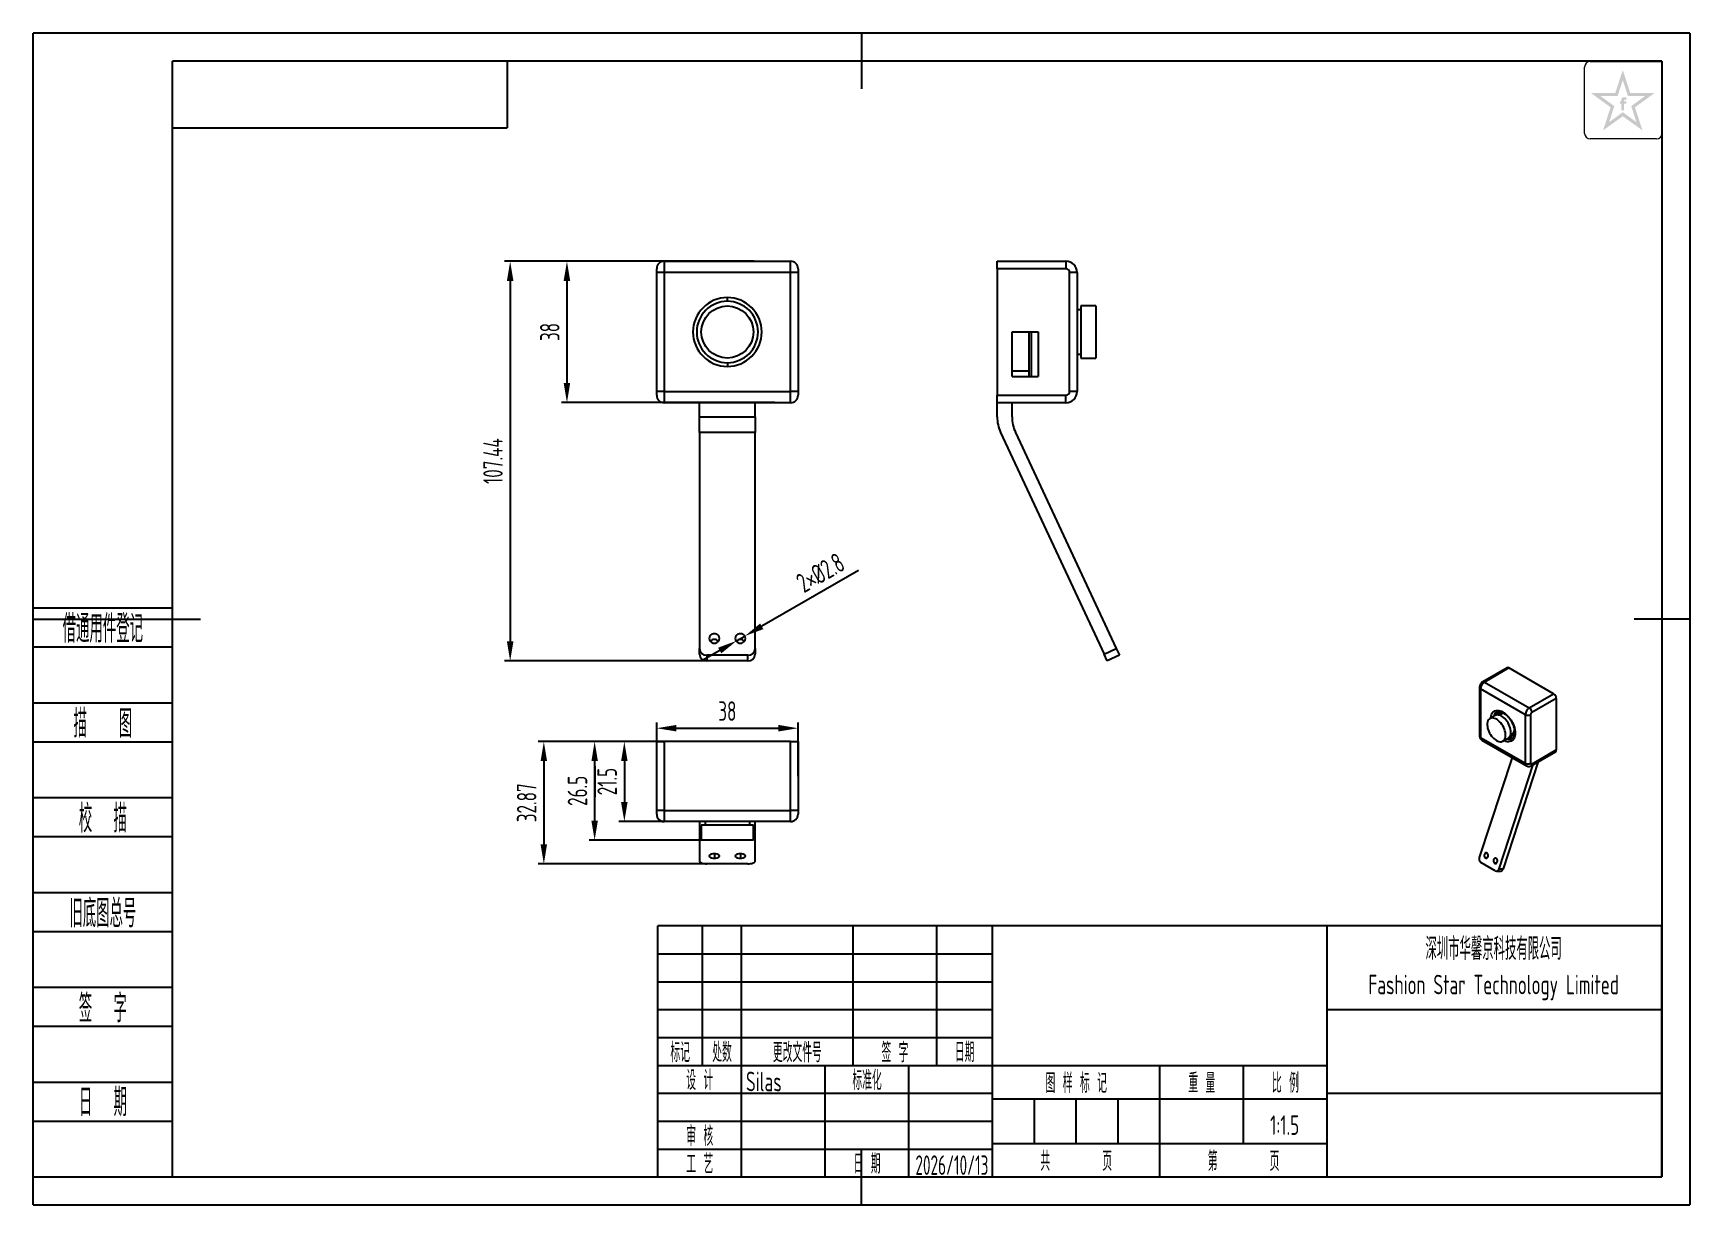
# Model space of a CAD drawing. Header units: millimetres. Extents: x -38 to 408, y -8 to 308.
import ezdxf
from ezdxf.enums import TextEntityAlignment as Align

# ---------------------------------------------------------------- set-up
doc = ezdxf.new("R2010")
doc.units = ezdxf.units.MM
doc.header["$LTSCALE"] = 1.5
for name, color, linetype in [('1轮廓实线层', 7, 'Continuous'), ('2细线层', 4, 'Continuous'), ('6文字层', 3, 'Continuous'), ('7标注层', 4, 'Continuous'), ('图框层', 7, 'Continuous')]:
    doc.layers.add(name, color=color, linetype=linetype)
doc.styles.add('PC_TEXTSTYLE', font='ISOCP.SHX', dxfattribs={"width": 0.707, "bigfont": 'GBCBIG.SHX'})
doc.styles.add('PC_TEXTSTYLE4', font='ISOCP.SHX', dxfattribs={"width": 0.707, "bigfont": 'GBCBIG.SHX'})
doc.dimstyles.new('GB_DIAMETER', dxfattribs={"dimtxt": 3.5, "dimasz": 3.5, "dimexe": 1, "dimexo": 0, "dimgap": 1.5, "dimtad": 1, "dimjust": 4, "dimdsep": 46, "dimtxsty": 'PC_TEXTSTYLE', "dimcen": 0, "dimclrd": 256, "dimclrt": 3, "dimadec": 0, "dimazin": 2, "dimtp": 0.1, "dimtm": 0.1, "dimtfac": 0.71, "dimtdec": 3, "dimtmove": 0, "dimatfit": 2, "dimfxl": 1, "dimtfill": 1, "dimarcsym": 0})
doc.dimstyles.new('GB_LINEAR', dxfattribs={"dimtxt": 3.5, "dimasz": 3.5, "dimexe": 1, "dimexo": 0, "dimgap": 1.5, "dimtad": 1, "dimdsep": 46, "dimtxsty": 'PC_TEXTSTYLE', "dimcen": 0, "dimclrd": 256, "dimclrt": 3, "dimadec": 0, "dimazin": 2, "dimtp": 0.1, "dimtm": 0.1, "dimtfac": 0.71, "dimtdec": 3, "dimtmove": 0, "dimatfit": 3, "dimfxl": 1, "dimtfill": 1, "dimarcsym": 0})

# ---------------------------------------------------------------- blocks, each defined once
blk = doc.blocks.new('ZwmFrameMain_A4^_^无分区图框^_^landscape')
at = {"layer": '1轮廓实线层'}
for p, q in [((123.5, 205), (123.5, 195)), ((0, 0), (0, 200)), ((267, 200), (0, 200)), ((267, 200), (267, 0)), ((-25, 100), (5, 100)), ((272, 100), (262, 100)), ((123.5, -5), (123.5, 5)), ((0, 0), (267, 0))]:
    blk.add_line(p, q, dxfattribs=at)
at = {"layer": '2细线层'}
for p, q in [((-25, -5), (-25, 205)), ((272, 205), (-25, 205)), ((272, 205), (272, -5)), ((-25, -5), (272, -5))]:
    blk.add_line(p, q, dxfattribs=at)
blk = doc.blocks.new('ZwmFrameMain_标题栏1')
at = {"layer": '1轮廓实线层'}
for p, q in [((-180, 0), (-180, 45)), ((0, 45), (-180, 45)), ((-172, 20), (-172, 45)), ((-165, 20), (-165, 45)), ((-145, 20), (-145, 45)), ((-130, 20), (-130, 45)), ((-120, 0), (-120, 45)), ((0, 0), (0, 45)), ((-60, 30), (0, 30)), ((-180, 20), (-60, 20)), ((-165, 0), (-165, 20)), ((-150, 0), (-150, 20)), ((-135, 0), (-135, 20)), ((-60, 15), (0, 15)), ((-180, 0), (0, 0))]:
    blk.add_line(p, q, dxfattribs=at)
at = {"layer": '1轮廓实线层', "color": 7}
for p, q in [((-60, 0), (-60, 45)), ((-180, 25), (-120, 25))]:
    blk.add_line(p, q, dxfattribs=at)
at = {"layer": '2细线层'}
for p, q in [((-180, 40), (-120, 40)), ((-180, 35), (-120, 35)), ((-180, 30), (-120, 30)), ((-90, 0), (-90, 20)), ((-75, 6), (-75, 20)), ((-180, 15), (-120, 15)), ((-120, 14), (-60, 14)), ((-112.5, 6), (-112.5, 14)), ((-105, 6), (-105, 14)), ((-97.5, 6), (-97.5, 14)), ((-180, 10), (-120, 10)), ((-120, 6), (-60, 6)), ((-180, 5), (-120, 5))]:
    blk.add_line(p, q, dxfattribs=at)
at = {"layer": '6文字层', "style": 'PC_TEXTSTYLE', "width": 0.667}
for s, p in [('标记', (-176, 22.5)), ('处数', (-168.5, 22.5)), (' 更改文件号 ', (-155, 22.5)), (' 签 字 ', (-137.5, 22.5)), (' 日期 ', (-125, 22.5)), (' 设 计 ', (-172.5, 17.51)), (' 标准化 ', (-142.5, 17.51)), (' 图 样 标 记 ', (-105, 17)), (' 重 量 ', (-82.5, 17)), (' 比 例 ', (-67.5, 17)), (' 审 核 ', (-172.5, 7.5)), (' 工 艺 ', (-172.5, 2.5)), (' 日 期 ', (-142.5, 2.5)), ('共       页', (-105, 3)), ('第       页', (-75, 3))]:
    blk.add_text(s, height=3.5, dxfattribs=at).set_placement(p, align=Align.MIDDLE)
at = {"layer": '6文字层', "style": 'PC_TEXTSTYLE', "flags": 8}
for tag, height, width, p, p2 in [('企业名称', 5, 3.445461, (-54.29, 34.82), (-5.27, 34.82)), ('产品名称或材料标记', 7, 1.034456, (-113.46, 28.64), (-66.42, 28.64)), ('图样名称', 5, 3.480264, (-54.79, 19.98), (-5.27, 19.98)), ('标准化', 3.5, 1.756036, (-133.83, 15.37), (-120.75, 15.37)), ('审核', 3.5, 2.723972, (-163.99, 5.37), (-150.63, 5.37)), ('重量', 3.5, 2.448074, (-88.46, 7.54), (-76.55, 7.54)), ('比例', 3.5, 2.367734, (-73.35, 7.54), (-61.93, 7.54)), ('图样代号', 5, 3.489916, (-54.79, 5.63), (-5.52, 5.63)), ('工艺', 3.5, 2.851598, (-164.21, 0.37), (-150.89, 0.37)), ('日期', 3.5, 2.733185, (-133.83, 0.37), (-120.75, 0.37)), ('共几页', 3.5, 0.953151, (-108.58, 1.48), (-101.56, 1.48))]:
    blk.add_attdef(tag, text='', height=height, dxfattribs=dict(at, width=width)).set_placement(p, p2, align=Align.FIT)
at = {"layer": '6文字层', "style": 'PC_TEXTSTYLE', "width": 9.901758, "flags": 8}
blk.add_attdef('设计', text='', height=3.5, rotation=359.5768, dxfattribs=at).set_placement((-164.23, 15.37), (-150.37, 15.27), align=Align.FIT)
at = {"layer": '6文字层', "color": 3, "style": 'PC_TEXTSTYLE', "width": 0.96618, "flags": 8}
blk.add_attdef('第几页', text='', height=3.5, dxfattribs=at).set_placement((-78.29, 1.5), (-71.16, 1.5), align=Align.FIT)
at = {"layer": '6文字层', "color": 0, "style": 'PC_TEXTSTYLE', "width": 0.715273, "flags": 8}
blk.add_attdef('图纸张数', text='', height=3.5, dxfattribs=at).set_placement((-2.66, -3.87), (4.46, -3.87), align=Align.FIT)
blk = doc.blocks.new('ZwmFrameMain_图样代号')
at = {"layer": '2细线层', "linetype": 'Continuous'}
for p in [(60, 0), (0, -12)]:
    blk.add_line(p, (60, -12), dxfattribs=at)
at = {"layer": '6文字层', "style": 'PC_TEXTSTYLE', "width": 2.827942}
blk.add_attdef('图样代号', text='', height=7, rotation=180, dxfattribs=at).set_placement((58.24, -2.4), (2.35, -2.4), align=Align.FIT)
blk = doc.blocks.new('ZwmFrameMain_附加栏')
at = {"layer": '2细线层'}
for p, q in [((-25, 102), (0, 102)), ((-25, 95), (0, 95)), ((-25, 85), (0, 85)), ((-25, 78), (0, 78)), ((-25, 68), (0, 68)), ((-25, 61), (0, 61)), ((-25, 51), (0, 51)), ((-25, 44), (0, 44)), ((-25, 34), (0, 34)), ((-25, 27), (0, 27)), ((-25, 17), (0, 17)), ((-25, 10), (0, 10)), ((-25, 0), (0, 0))]:
    blk.add_line(p, q, dxfattribs=at)
at = {"layer": '6文字层', "color": 3, "style": 'PC_TEXTSTYLE'}
for s, width, p in [('借通用件登记', 0.667, (-12.5, 98.5)), ('描   图', 0.6667, (-12.5, 81.5)), ('校  描', 0.667, (-12.5, 64.5)), ('旧底图总号', 0.667, (-12.5, 47.5)), ('签  字', 0.667, (-12.5, 30.5)), ('日  期', 0.667, (-12.49, 13.6))]:
    blk.add_text(s, height=5, dxfattribs=dict(at, width=width)).set_placement(p, align=Align.MIDDLE)
at = {"layer": '6文字层', "style": 'PC_TEXTSTYLE'}
for tag, width, p, p2 in [('借通用件登记', 0.671328, (-23.44, 86.36), (-1.25, 86.36)), ('描图', 2.120922, (-23.44, 69.36), (-1.25, 69.36)), ('校图', 2.149976, (-23.75, 52.06), (-1.25, 52.06)), ('旧底图总号', 0.761452, (-22.84, 35.67), (-1.86, 35.67)), ('签字', 2.026939, (-23.14, 18.37), (-1.56, 18.37)), ('日期', 1.89999, (-22.84, 1.37), (-2.17, 1.37))]:
    blk.add_attdef(tag, text='', height=5, dxfattribs=dict(at, width=width)).set_placement(p, p2, align=Align.FIT)
blk = doc.blocks.new('*D12')
at = {"layer": '7标注层', "lineweight": -2}
for p, q in [((184.46, 163.04), (158.43, 148.04)), ((151.67, 144.14), (153.88, 145.41)), ((147.12, 141.52), (142.58, 138.9))]:
    blk.add_line(p, q, dxfattribs=at)
at = {"layer": '7标注层'}
for points in [[(157.99, 148.79), (158.86, 147.28), (153.88, 145.41)], [(147.56, 140.76), (146.69, 142.28), (151.67, 144.14)]]:
    blk.add_solid(points, dxfattribs=at)
at = {"layer": 'Defpoints', "color": 0}
for p in [(151.67, 144.14), (153.88, 145.41)]:
    blk.add_point(p, dxfattribs=at)
at = {"layer": '7标注层', "color": 3, "insert": (174.21, 162.46), "char_height": 5.25, "attachment_point": 5, "rotation": 29.9653, "style": 'PC_TEXTSTYLE', "bg_fill": 3, "box_fill_scale": 1.1, "bg_fill_color": 257, "bg_fill_transparency": 0}
blk.add_mtext('2×%%c2.8', dxfattribs=at)
blk = doc.blocks.new('*D14')
at = {"layer": '7标注层', "color": 0, "lineweight": -2}
for p, q in [((130.18, 107.79), (130.18, 122.14)), ((168.18, 107.79), (168.18, 122.14))]:
    blk.add_line(p, q, dxfattribs=at)
at = {"layer": '7标注层', "lineweight": -2}
blk.add_line((135.43, 120.64), (162.93, 120.64), dxfattribs=at)
at = {"layer": '7标注层'}
for points in [[(135.43, 121.52), (135.43, 119.77), (130.18, 120.64)], [(162.93, 119.77), (162.93, 121.52), (168.18, 120.64)]]:
    blk.add_solid(points, dxfattribs=at)
at = {"layer": 'Defpoints', "color": 0}
for p in [(168.18, 120.64), (130.18, 107.79), (168.18, 107.79)]:
    blk.add_point(p, dxfattribs=at)
at = {"layer": '7标注层', "color": 3, "insert": (149.18, 125.25), "char_height": 5.25, "attachment_point": 5, "style": 'PC_TEXTSTYLE', "bg_fill": 3, "box_fill_scale": 1.1, "bg_fill_color": 257, "bg_fill_transparency": 0}
blk.add_mtext('38', dxfattribs=at)
blk = doc.blocks.new('*D15')
at = {"layer": '7标注层', "color": 0, "lineweight": -2}
for p, q in [((154.66, 117.04), (119.98, 117.04)), ((160.51, 95.54), (119.98, 95.54))]:
    blk.add_line(p, q, dxfattribs=at)
at = {"layer": '7标注层', "lineweight": -2}
blk.add_line((121.48, 111.79), (121.48, 100.79), dxfattribs=at)
at = {"layer": '7标注层'}
for points in [[(122.35, 111.79), (120.6, 111.79), (121.48, 117.04)], [(120.6, 100.79), (122.35, 100.79), (121.48, 95.54)]]:
    blk.add_solid(points, dxfattribs=at)
at = {"layer": 'Defpoints', "color": 0}
for p in [(154.66, 117.04), (121.48, 95.54), (160.51, 95.54)]:
    blk.add_point(p, dxfattribs=at)
at = {"layer": '7标注层', "color": 3, "insert": (116.86, 106.29), "char_height": 5.25, "attachment_point": 5, "rotation": 90, "style": 'PC_TEXTSTYLE', "bg_fill": 3, "box_fill_scale": 1.1, "bg_fill_color": 257, "bg_fill_transparency": 0}
blk.add_mtext('21.5', dxfattribs=at)
blk = doc.blocks.new('*D16')
at = {"layer": '7标注层', "color": 0, "lineweight": -2}
for p, q in [((162.29, 117.04), (111.99, 117.04)), ((156.18, 90.54), (111.99, 90.54))]:
    blk.add_line(p, q, dxfattribs=at)
at = {"layer": '7标注层', "lineweight": -2}
blk.add_line((113.49, 111.79), (113.49, 95.79), dxfattribs=at)
at = {"layer": '7标注层'}
for points in [[(114.37, 111.79), (112.62, 111.79), (113.49, 117.04)], [(112.62, 95.79), (114.37, 95.79), (113.49, 90.54)]]:
    blk.add_solid(points, dxfattribs=at)
at = {"layer": 'Defpoints', "color": 0}
for p in [(162.29, 117.04), (113.49, 90.54), (156.18, 90.54)]:
    blk.add_point(p, dxfattribs=at)
at = {"layer": '7标注层', "color": 3, "insert": (108.88, 103.79), "char_height": 5.25, "attachment_point": 5, "rotation": 90, "style": 'PC_TEXTSTYLE', "bg_fill": 3, "box_fill_scale": 1.1, "bg_fill_color": 257, "bg_fill_transparency": 0}
blk.add_mtext('26.5', dxfattribs=at)
blk = doc.blocks.new('*D17')
at = {"layer": '7标注层', "color": 0, "lineweight": -2}
for p, q in [((158.92, 117.04), (98.33, 117.04)), ((149.18, 84.17), (98.33, 84.17))]:
    blk.add_line(p, q, dxfattribs=at)
at = {"layer": '7标注层', "lineweight": -2}
blk.add_line((99.83, 111.79), (99.83, 89.42), dxfattribs=at)
at = {"layer": '7标注层'}
for points in [[(100.7, 111.79), (98.95, 111.79), (99.83, 117.04)], [(98.95, 89.42), (100.7, 89.42), (99.83, 84.17)]]:
    blk.add_solid(points, dxfattribs=at)
at = {"layer": 'Defpoints', "color": 0}
for p in [(158.92, 117.04), (99.83, 84.17), (149.18, 84.17)]:
    blk.add_point(p, dxfattribs=at)
at = {"layer": '7标注层', "color": 3, "insert": (95.21, 100.6), "char_height": 5.25, "attachment_point": 5, "rotation": 90, "style": 'PC_TEXTSTYLE', "bg_fill": 3, "box_fill_scale": 1.1, "bg_fill_color": 257, "bg_fill_transparency": 0}
blk.add_mtext('32.87', dxfattribs=at)
blk = doc.blocks.new('*D18')
at = {"layer": '7标注层', "color": 0, "lineweight": -2}
for p, q in [((149.18, 246.16), (89.28, 246.16)), ((149.18, 138.72), (89.28, 138.72))]:
    blk.add_line(p, q, dxfattribs=at)
at = {"layer": '7标注层', "lineweight": -2}
blk.add_line((90.78, 240.91), (90.78, 143.97), dxfattribs=at)
at = {"layer": '7标注层'}
for points in [[(91.65, 240.91), (89.9, 240.91), (90.78, 246.16)], [(89.9, 143.97), (91.65, 143.97), (90.78, 138.72)]]:
    blk.add_solid(points, dxfattribs=at)
at = {"layer": 'Defpoints', "color": 0}
for p in [(149.18, 246.16), (90.78, 138.72), (149.18, 138.72)]:
    blk.add_point(p, dxfattribs=at)
at = {"layer": '7标注层', "color": 3, "insert": (86.16, 192.44), "char_height": 5.25, "attachment_point": 5, "rotation": 90, "style": 'PC_TEXTSTYLE', "bg_fill": 3, "box_fill_scale": 1.1, "bg_fill_color": 257, "bg_fill_transparency": 0}
blk.add_mtext('107.44', dxfattribs=at)
blk = doc.blocks.new('*D19')
at = {"layer": '7标注层', "color": 0, "lineweight": -2}
for p, q in [((156.43, 246.16), (104.54, 246.16)), ((161.93, 208.16), (104.54, 208.16))]:
    blk.add_line(p, q, dxfattribs=at)
at = {"layer": '7标注层', "lineweight": -2}
blk.add_line((106.04, 240.91), (106.04, 213.41), dxfattribs=at)
at = {"layer": '7标注层'}
for points in [[(106.91, 240.91), (105.16, 240.91), (106.04, 246.16)], [(105.16, 213.41), (106.91, 213.41), (106.04, 208.16)]]:
    blk.add_solid(points, dxfattribs=at)
at = {"layer": 'Defpoints', "color": 0}
for p in [(156.43, 246.16), (106.04, 208.16), (161.93, 208.16)]:
    blk.add_point(p, dxfattribs=at)
at = {"layer": '7标注层', "color": 3, "insert": (101.43, 227.16), "char_height": 5.25, "attachment_point": 5, "rotation": 90, "style": 'PC_TEXTSTYLE', "bg_fill": 3, "box_fill_scale": 1.1, "bg_fill_color": 257, "bg_fill_transparency": 0}
blk.add_mtext('38', dxfattribs=at)

msp = doc.modelspace()

# ---------------------------------------------------------------- hatches: boundary and pattern name
at = {"layer": '6文字层', "lineweight": 5}
h = msp.add_hatch(color=2, dxfattribs=at)
edge = h.paths.add_edge_path(flags=0)
edge.add_line((390.296, 288.51), (390.89, 288.51))
edge.add_line((390.89, 288.51), (390.89, 289.149))
edge.add_line((390.89, 289.149), (390.303, 289.149))
edge.add_line((390.303, 289.149), (390.303, 289.462))
edge.add_spline(control_points=[(390.303, 289.462), (390.303, 289.499), (390.301, 289.644), (390.584, 289.599), (390.762, 289.572), (390.862, 289.546), (390.904, 289.536)], knot_values=[0, 0, 0, 0, 1.4943482, 5.8188355, 8.4876202, 10.3632598, 10.3632598, 10.3632598, 10.3632598], degree=3, periodic=0)
edge.add_line((390.904, 289.536), (390.904, 290.19))
edge.add_spline(control_points=[(390.904, 290.19), (390.796, 290.216), (390.537, 290.277), (390.165, 290.309), (389.821, 290.154), (389.647, 289.937), (389.618, 289.772), (389.61, 289.725)], knot_values=[0, 0, 0, 0, 4.9341397, 11.9452686, 16.0265909, 21.3569295, 23.4510995, 23.4510995, 23.4510995, 23.4510995], degree=3, periodic=0)
edge.add_line((389.61, 289.725), (389.61, 289.149))
edge.add_line((389.61, 289.149), (389.18, 289.149))
edge.add_line((389.18, 289.149), (389.18, 288.51))
edge.add_line((389.18, 288.51), (389.615, 288.51))
edge.add_line((389.615, 288.51), (389.615, 286.725))
edge.add_line((389.615, 286.725), (390.296, 286.725))
edge.add_line((390.296, 286.725), (390.296, 288.51))
h.paths.add_polyline_path([(398.48, 291.381), (391.97, 291.381), (389.96, 297.592), (387.95, 291.381), (381.44, 291.381), (386.681, 287.56), (384.671, 281.367), (389.96, 285.154), (395.249, 281.367), (393.239, 287.56)])
h.paths.add_polyline_path([(392.231, 287.878), (393.629, 283.568), (389.96, 286.253), (386.291, 283.568), (387.69, 287.878), (384.009, 290.561), (388.557, 290.561), (389.96, 294.892), (391.363, 290.561), (395.911, 290.561)], flags=16)

# ---------------------------------------------------------------- linework, layer by layer
at = {"color": 7, "linetype": 'Continuous', "lineweight": 25}
for p, q in [((132.18, 246.157), (132.18, 243.157)), ((132.18, 246.157), (166.18, 246.157)), ((166.18, 243.157), (166.18, 246.157)), ((221.721, 246.157), (240.221, 246.157)), ((221.721, 244.157), (221.721, 246.157)), ((240.221, 246.157), (240.221, 244.157)), ((130.18, 243.157), (130.18, 244.157)), ((132.18, 243.157), (130.18, 243.157)), ((130.18, 211.157), (130.18, 243.157)), ((166.18, 243.157), (132.18, 243.157)), ((132.18, 243.157), (132.18, 211.157)), ((168.18, 243.157), (166.18, 243.157)), ((166.18, 211.157), (166.18, 243.157)), ((168.18, 244.157), (168.18, 243.157)), ((168.18, 243.157), (168.18, 211.157)), ((240.221, 244.157), (221.721, 244.157)), ((221.721, 244.157), (221.721, 210.157)), ((241.221, 211.157), (241.221, 243.157)), ((243.221, 243.157), (241.221, 243.157)), ((243.221, 243.157), (243.221, 211.157)), ((149.18, 235.407), (149.18, 236.407)), ((244.221, 233.157), (243.221, 233.157)), ((248.221, 234.157), (244.221, 234.157)), ((244.221, 234.157), (244.221, 220.157)), ((248.221, 234.157), (248.221, 220.157)), ((225.721, 215.157), (225.721, 227.157)), ((225.721, 227.157), (232.721, 227.157)), ((230.221, 227.157), (230.221, 216.029)), ((230.921, 215.157), (230.921, 227.157)), ((232.721, 227.157), (232.721, 215.157)), ((149.18, 218.907), (149.18, 217.907)), ((243.221, 221.157), (244.221, 221.157)), ((244.221, 220.157), (248.221, 220.157)), ((230.221, 216.657), (225.721, 216.657)), ((225.721, 215.157), (232.721, 215.157)), ((230.221, 216.029), (230.221, 215.157)), ((130.18, 210.157), (130.18, 211.157)), ((132.18, 211.157), (130.18, 211.157)), ((132.18, 211.157), (132.18, 208.157)), ((132.18, 211.157), (166.18, 211.157)), ((168.18, 211.157), (166.18, 211.157)), ((166.18, 208.157), (166.18, 211.157)), ((168.18, 211.157), (168.18, 210.157)), ((221.721, 210.157), (240.221, 210.157)), ((221.721, 208.157), (221.721, 210.157)), ((240.221, 208.157), (240.221, 210.157)), ((243.221, 211.157), (241.221, 211.157)), ((166.18, 208.157), (132.18, 208.157)), ((141.68, 204.374), (141.68, 208.157)), ((156.68, 204.374), (156.68, 208.157)), ((240.221, 208.157), (221.721, 208.157)), ((221.721, 204.374), (221.721, 208.157)), ((225.721, 204.374), (225.721, 208.157)), ((141.68, 204.374), (156.68, 204.374)), ((141.68, 200.147), (141.68, 204.374)), ((156.68, 204.374), (156.68, 200.147)), ((141.68, 200.147), (141.68, 142.06)), ((156.68, 200.147), (141.68, 200.147)), ((156.68, 142.06), (156.68, 200.147)), ((222.658, 200.147), (250.459, 140.528)), ((226.658, 200.147), (253.745, 142.06)), ((141.68, 140.528), (141.68, 142.06)), ((154.68, 140.247), (143.68, 140.247)), ((143.68, 140.247), (143.68, 138.715)), ((154.68, 138.715), (143.68, 138.715)), ((154.68, 138.715), (154.68, 140.247)), ((156.68, 142.06), (156.68, 140.528)), ((250.459, 140.528), (253.745, 142.06)), ((251.304, 138.715), (250.459, 140.528)), ((254.59, 140.247), (251.304, 138.715)), ((253.745, 142.06), (254.59, 140.247)), ((358.84, 136.881), (352.3, 133.105)), ((359.34, 136.832), (352.8, 133.056)), ((371.361, 129.892), (359.34, 136.832)), ((351.446, 131.627), (351.446, 118.562)), ((363.76, 124.279), (351.739, 131.219)), ((351.739, 131.219), (351.739, 118.154)), ((352.8, 133.056), (364.82, 126.116)), ((364.82, 126.116), (371.361, 129.892)), ((356.936, 125.084), (356.867, 125.124)), ((357.318, 125.009), (357.06, 124.86)), ((372.068, 128.667), (365.528, 124.891)), ((372.068, 128.667), (372.068, 114.786)), ((355.646, 124.044), (354.232, 123.227)), ((357.31, 124.427), (356.797, 124.131)), ((363.76, 111.214), (363.76, 124.279)), ((365.174, 124.279), (365.174, 111.214)), ((130.18, 98.539), (130.18, 117.039)), ((130.18, 117.039), (132.18, 117.039)), ((132.18, 117.039), (132.18, 98.539)), ((166.18, 117.039), (132.18, 117.039)), ((166.18, 98.539), (166.18, 117.039)), ((166.18, 117.039), (168.18, 117.039)), ((168.18, 117.039), (168.18, 98.539)), ((351.739, 118.154), (363.76, 111.214)), ((352.05, 117.467), (364.07, 110.528)), ((357.731, 117.165), (359.146, 117.981)), ((359.518, 118.317), (360.237, 117.902)), ((359.797, 118.935), (360.31, 119.231)), ((360.426, 118.732), (360.718, 118.563)), ((360.56, 118.798), (360.821, 118.948)), ((360.19, 112.768), (351.377, 85.857)), ((357.842, 82.84), (367.289, 111.689)), ((365.32, 110.552), (371.861, 114.328)), ((365.528, 111.01), (372.068, 114.786)), ((356.68, 82.795), (365.875, 110.873)), ((132.18, 98.539), (130.18, 98.539)), ((130.18, 97.539), (130.18, 98.539)), ((132.18, 98.539), (166.18, 98.539)), ((132.18, 98.539), (132.18, 95.539)), ((168.18, 98.539), (166.18, 98.539)), ((166.18, 95.539), (166.18, 98.539)), ((168.18, 98.539), (168.18, 97.539)), ((166.18, 95.539), (132.18, 95.539)), ((141.68, 95.539), (141.68, 85.015)), ((142.18, 94.539), (142.18, 90.539)), ((156.18, 94.539), (142.18, 94.539)), ((143.18, 95.539), (143.18, 94.539)), ((155.18, 94.539), (155.18, 95.539)), ((156.18, 90.539), (156.18, 94.539)), ((156.68, 85.015), (156.68, 95.539)), ((156.18, 90.539), (142.18, 90.539)), ((154.68, 84.17), (143.68, 84.17)), ((355.674, 82.291), (351.785, 84.536)), ((356.012, 82.204), (357.174, 82.249)), ((356.68, 82.795), (357.842, 82.84))]:
    msp.add_line(p, q, dxfattribs=at)
at = {"color": 8, "linetype": 'Continuous', "lineweight": 25}
for p, q in [((145.68, 86.875), (145.68, 85.691)), ((152.68, 86.875), (152.68, 85.691)), ((353.498, 85.789), (353.03, 85.77)), ((355.972, 84.36), (355.505, 84.342))]:
    msp.add_line(p, q, dxfattribs=at)
at = {"color": 8, "linetype": 'Continuous', "lineweight": 25, "flags": 128}
for points in [[(354.488, 123.375), (354.503, 123.546), (354.574, 123.953), (354.691, 124.321), (354.854, 124.643), (355.058, 124.916), (355.301, 125.134), (355.581, 125.295), (355.892, 125.397), (356.23, 125.438), (356.59, 125.417), (356.967, 125.335), (357.355, 125.193), (357.749, 124.993)], [(357.749, 124.993), (358.144, 124.738), (358.532, 124.431), (358.909, 124.078), (359.269, 123.683), (359.607, 123.252), (359.918, 122.791), (360.197, 122.308), (360.441, 121.808), (360.645, 121.3), (360.807, 120.79), (360.925, 120.287), (360.996, 119.798), (361.02, 119.329), (360.996, 118.887), (360.925, 118.48), (360.807, 118.112), (360.645, 117.79), (360.441, 117.517), (360.197, 117.299), (359.918, 117.138), (359.607, 117.036), (359.269, 116.995), (358.909, 117.016), (358.532, 117.098), (358.144, 117.24), (357.987, 117.313)]]:
    msp.add_lwpolyline(points, dxfattribs=at)
at = {"color": 7, "linetype": 'Continuous', "lineweight": 25, "flags": 128}
for points in [[(356.599, 124.39), (356.6, 124.411), (356.587, 124.497), (356.549, 124.585), (356.491, 124.662), (356.424, 124.717), (356.356, 124.74), (356.299, 124.729), (356.26, 124.685), (356.247, 124.615), (356.26, 124.529), (356.299, 124.441), (356.356, 124.363), (356.424, 124.309), (356.424, 124.309)], [(355.982, 117.338), (356.326, 117.167), (356.664, 117.055), (356.988, 117.004), (357.293, 117.015), (357.572, 117.088), (357.821, 117.222), (358.033, 117.413), (358.206, 117.659), (358.335, 117.954), (358.419, 118.293), (358.455, 118.668), (358.443, 119.074), (358.383, 119.501), (358.276, 119.942), (358.125, 120.388), (357.932, 120.83), (357.701, 121.259), (357.436, 121.668), (357.143, 122.049), (356.828, 122.393), (356.496, 122.694), (356.154, 122.947), (355.809, 123.147), (355.467, 123.288), (355.135, 123.37), (354.82, 123.39), (354.527, 123.348), (354.262, 123.244), (354.031, 123.081), (353.838, 122.862), (353.687, 122.591), (353.58, 122.274), (353.52, 121.916), (353.508, 121.524), (353.544, 121.107), (353.628, 120.672), (353.757, 120.227), (353.93, 119.782), (354.142, 119.345), (354.391, 118.925), (354.67, 118.529), (354.975, 118.166), (355.299, 117.843), (355.637, 117.565), (355.982, 117.338)], [(359.146, 117.981), (359.235, 118.038), (359.448, 118.23), (359.62, 118.475), (359.75, 118.77), (359.833, 119.109), (359.869, 119.485), (359.857, 119.89), (359.797, 120.318), (359.69, 120.758), (359.539, 121.204), (359.346, 121.646), (359.115, 122.076), (358.85, 122.485), (358.558, 122.865), (358.242, 123.209), (357.91, 123.511), (357.568, 123.764), (357.223, 123.963), (356.881, 124.105), (356.549, 124.187), (356.234, 124.207), (355.941, 124.164), (355.677, 124.061), (355.646, 124.044)], [(356.424, 124.309), (356.491, 124.285), (356.548, 124.296)], [(141.68, 85.015), (141.719, 84.85), (141.832, 84.692), (142.017, 84.546), (142.266, 84.417), (142.569, 84.312), (142.915, 84.234), (143.29, 84.186), (143.68, 84.17)], [(145.68, 86.875), (145.286, 86.851), (144.923, 86.781), (144.622, 86.67), (144.407, 86.529), (144.294, 86.367), (144.294, 86.199), (144.407, 86.037), (144.622, 85.896), (144.923, 85.785), (145.286, 85.715), (145.68, 85.691)], [(145.68, 85.691), (146.075, 85.715), (146.437, 85.785), (146.738, 85.896), (146.954, 86.037), (147.066, 86.199), (147.066, 86.367), (146.954, 86.529), (146.738, 86.67), (146.437, 86.781), (146.075, 86.851), (145.68, 86.875)], [(152.68, 86.875), (152.286, 86.851), (151.923, 86.781), (151.622, 86.67), (151.407, 86.529), (151.294, 86.367), (151.294, 86.199), (151.407, 86.037), (151.622, 85.896), (151.923, 85.785), (152.286, 85.715), (152.68, 85.691)], [(152.68, 85.691), (153.075, 85.715), (153.437, 85.785), (153.738, 85.896), (153.954, 86.037), (154.066, 86.199), (154.066, 86.367), (153.954, 86.529), (153.738, 86.67), (153.437, 86.781), (153.075, 86.851), (152.68, 86.875)], [(154.68, 84.17), (155.07, 84.186), (155.446, 84.234), (155.791, 84.312), (156.094, 84.417), (156.343, 84.546), (156.528, 84.692), (156.642, 84.85), (156.68, 85.015)], [(353.449, 87.048), (353.285, 87.105), (353.118, 87.094), (352.962, 87.016), (352.833, 86.878), (352.745, 86.695), (352.704, 86.484), (352.716, 86.265), (352.779, 86.06), (352.888, 85.89), (353.03, 85.77)], [(353.03, 85.77), (353.193, 85.713), (353.361, 85.725), (353.517, 85.803), (353.646, 85.94), (353.734, 86.124), (353.775, 86.335), (353.763, 86.554), (353.7, 86.758), (353.591, 86.929), (353.449, 87.048)], [(355.924, 85.619), (355.76, 85.676), (355.593, 85.665), (355.437, 85.587), (355.308, 85.45), (355.219, 85.266), (355.179, 85.055), (355.191, 84.836), (355.254, 84.632), (355.362, 84.461), (355.505, 84.342)], [(355.505, 84.342), (355.668, 84.285), (355.836, 84.296), (355.992, 84.374), (356.12, 84.511), (356.209, 84.695), (356.25, 84.906), (356.238, 85.125), (356.175, 85.329), (356.066, 85.5), (355.924, 85.619)]]:
    msp.add_lwpolyline(points, dxfattribs=at)
at = {"color": 7, "linetype": 'Continuous', "lineweight": 25}
msp.add_circle((149.18, 227.157), 7, dxfattribs=at)
for centre, radius, start, end in [((132.18, 244.157), 2, 90, 180), ((166.18, 244.157), 2, 0, 90), ((240.221, 243.157), 3, 0, 90), ((240.221, 243.157), 1, 0, 90), ((149.18, 227.157), 9.25, 90, 270), ((149.18, 227.157), 9.25, 270, 90), ((149.18, 227.157), 8.25, 90, 180), ((149.18, 227.157), 8.25, 0, 90), ((149.18, 227.157), 8.25, 180, 270), ((149.18, 227.157), 8.25, 270, 0), ((132.18, 210.157), 2, 180, 270), ((166.18, 210.157), 2, 270, 0), ((240.221, 211.157), 1, 270, 0), ((240.221, 211.157), 3, 270, 0), ((231.721, 204.374), 10, 180, 205), ((235.721, 204.374), 10, 180, 205), ((145.585, 144.779), 1.272, 85.70568, 274.29432), ((145.658, 143.074), 1.441, 89.12244, 139.38106), ((145.775, 144.779), 1.272, 265.70568, 94.29432), ((145.702, 143.074), 1.441, 40.61894, 90.87756), ((152.585, 144.779), 1.272, 85.70568, 274.29432), ((152.658, 143.074), 1.441, 89.12244, 139.38106), ((152.775, 144.779), 1.272, 265.70568, 94.29432), ((152.702, 143.074), 1.441, 40.61894, 90.87756), ((143.591, 142.158), 1.913, 182.95214, 272.67534), ((143.591, 140.626), 1.913, 182.95214, 272.67534), ((154.769, 142.158), 1.913, 267.32466, 357.04786), ((154.769, 140.626), 1.913, 267.32466, 357.04786), ((359.047, 136.423), 0.503, 54.38242, 114.30712), ((354.042, 131.114), 2.305, 122.60548, 177.39452), ((370.533, 128.598), 1.537, 2.60548, 57.39452), ((357.709, 123.739), 1.29, 102.63625, 159.36547), ((366.063, 124.174), 2.305, 122.60548, 177.39452), ((363.992, 124.822), 1.537, 2.60548, 57.39452), ((365.942, 124.244), 0.768, 122.60548, 177.39452), ((357.398, 125.078), 1.74, 192.56962, 211.90231), ((357.888, 123.334), 1.236, 72.02921, 117.84003), ((364.467, 125.644), 1.537, 242.60967, 297.39033), ((359.917, 119.912), 1.282, 260.43489, 317.17059), ((359.647, 120.281), 1.242, 302.24133, 348.1138), ((371.593, 114.726), 0.48, 304.05635, 7.25583), ((364.467, 112.579), 1.537, 242.60967, 297.39033), ((365.389, 111.179), 0.218, 170.78596, 309.20329), ((132.18, 97.539), 2, 180, 270), ((166.18, 97.539), 2, 270, 0), ((352.451, 85.465), 1.143, 159.97511, 234.37962), ((355.987, 82.922), 0.704, 243.61687, 349.63858), ((357.085, 83.023), 0.778, 276.51948, 346.45755)]:
    msp.add_arc(centre, radius, start, end, dxfattribs=at)
at = {"color": 8, "linetype": 'Continuous', "lineweight": 25}
for centre, radius, start, end in [((351.924, 131.661), 0.479, 184.03176, 247.26343), ((352.509, 132.674), 0.479, 52.74487, 115.97373), ((356.98, 123.522), 1.745, 122.08211, 170.1186), ((358, 124.968), 0.252, 174.39219, 234.15783), ((351.946, 118.612), 0.503, 185.6948, 245.62534), ((352.452, 118.063), 0.719, 172.74417, 235.94365), ((359.361, 119.425), 1.771, 250.19717, 296.71928), ((364.495, 111.133), 0.739, 173.69666, 235.03581), ((365.052, 110.95), 0.479, 304.02838, 7.25864)]:
    msp.add_arc(centre, radius, start, end, dxfattribs=at)
at = {"color": 7, "linetype": 'Continuous', "lineweight": 25}
for points, knots in [([(352.3, 133.105), (352.238, 133.066), (352.099, 132.978), (351.908, 132.795), (351.728, 132.564), (351.583, 132.295), (351.486, 132.011), (351.449, 131.784), (351.447, 131.659), (351.446, 131.627)], [0, 0, 0, 0, 0.1241917, 0.280831, 0.4437532, 0.6116413, 0.7864622, 0.9453729, 1, 1, 1, 1]), ([(355.385, 123.893), (355.403, 123.985), (355.444, 124.183), (355.545, 124.437), (355.675, 124.664), (355.833, 124.843), (355.957, 124.953), (356.04, 124.99), (356.053, 124.995)], [0, 0, 0, 0, 0.1664506, 0.3588144, 0.553451, 0.753487, 0.9634123, 1, 1, 1, 1]), ([(356.048, 124.994), (356.057, 125), (356.135, 125.054), (356.296, 125.105), (356.546, 125.148), (356.821, 125.141), (357.124, 125.083), (357.435, 124.977), (357.681, 124.861), (357.819, 124.783), (357.853, 124.764)], [0, 0, 0, 0, 0.023708, 0.1972081, 0.3485511, 0.5095222, 0.6634631, 0.8137823, 0.95409, 1, 1, 1, 1]), ([(357.853, 124.764), (357.911, 124.73), (358.08, 124.629), (358.362, 124.426), (358.696, 124.143), (359.022, 123.819), (359.335, 123.46), (359.63, 123.069), (359.901, 122.654), (360.146, 122.219), (360.36, 121.772), (360.539, 121.32), (360.682, 120.87), (360.787, 120.429), (360.853, 120.003), (360.879, 119.601), (360.867, 119.228), (360.819, 118.889), (360.737, 118.59), (360.626, 118.334), (360.488, 118.122), (360.334, 117.956), (360.214, 117.883), (360.158, 117.848)], [0, 0, 0, 0, 0.0252908, 0.0738173, 0.1225012, 0.1713465, 0.2203421, 0.2694578, 0.3186546, 0.3678902, 0.4171186, 0.4662834, 0.5153402, 0.5642462, 0.6129632, 0.6614655, 0.7097552, 0.7578906, 0.8060035, 0.8543395, 0.9034333, 0.9541801, 1, 1, 1, 1]), ([(351.446, 118.562), (351.45, 118.482), (351.458, 118.316), (351.526, 118.074), (351.64, 117.846), (351.8, 117.652), (351.941, 117.524), (352.034, 117.48), (352.052, 117.472)], [0, 0, 0, 0, 0.1838132, 0.3807618, 0.5734246, 0.7643287, 0.954762, 1, 1, 1, 1]), ([(360.153, 117.846), (360.093, 117.814), (359.968, 117.749), (359.746, 117.703), (359.489, 117.692), (359.202, 117.734), (358.994, 117.781), (358.884, 117.828), (358.882, 117.829)], [0, 0, 0, 0, 0.18981206, 0.39419267, 0.58893956, 0.79588799, 0.99669486, 1, 1, 1, 1]), ([(364.073, 110.532), (364.134, 110.499), (364.269, 110.424), (364.502, 110.373), (364.749, 110.365), (364.99, 110.407), (365.18, 110.476), (365.286, 110.534), (365.32, 110.552)], [0, 0, 0, 0, 0.1578776, 0.3513695, 0.5381805, 0.7225927, 0.9091157, 1, 1, 1, 1])]:
    msp.add_open_spline(points, degree=3, knots=knots, dxfattribs=at)
at = {"layer": '6文字层', "color": 212, "lineweight": 5}
for p, q in [((381.199, 299.882), (400.539, 299.882)), ((400.539, 299.882), (400.539, 280.558)), ((379.703, 280.558), (379.703, 298.387)), ((399.043, 279.062), (381.199, 279.062))]:
    msp.add_line(p, q, dxfattribs=at)
for centre, start, end in [((381.199, 298.387), 90, 180), ((381.199, 280.558), 180, 270), ((399.043, 280.558), 270, 0)]:
    msp.add_arc(centre, 1.496, start, end, dxfattribs=at)

# ---------------------------------------------------------------- block references
at = {"layer": '图框层', "xscale": 1.5, "yscale": 1.5, "zscale": 1.5}
for name, p in [('ZwmFrameMain_A4^_^无分区图框^_^landscape', (0, 0)), ('ZwmFrameMain_图样代号', (0, 300)), ('ZwmFrameMain_附加栏', (0, 0))]:
    msp.add_blockref(name, p, dxfattribs=at)
at = {"layer": '图框层'}
ref = msp.add_blockref('ZwmFrameMain_标题栏1', (400.5, 0), dxfattribs=dict(at, xscale=1.5, yscale=1.5, zscale=1.5))
ref.add_attrib('设计', 'Silas', (154.157, 23.057), dxfattribs={"layer": '6文字层', "height": 5.25, "rotation": 359.57685, "style": 'PC_TEXTSTYLE', "width": 0.707})
ref.add_attrib('日期', '2026/10/13', dxfattribs={"layer": '6文字层', "height": 5.25, "style": 'PC_TEXTSTYLE', "width": 0.57954}).set_placement((199.748, 0.557), (219.372, 0.557), align=Align.FIT)
ref.add_attrib('比例', '1:1.5', dxfattribs={"layer": '6文字层', "height": 5.25, "style": 'PC_TEXTSTYLE', "width": 0.707}).set_placement((299.038, 11.314), align=Align.CENTER)

# ---------------------------------------------------------------- texts
at = {"layer": '6文字层', "insert": (355.234, 55.934), "char_height": 5.25, "width": 90, "attachment_point": 5, "style": 'PC_TEXTSTYLE4'}
msp.add_mtext('{\\H1.142857x;深圳市华馨京科技有限公司}\\P\\pxsm1,qc;Fashion Star Technology Limited', dxfattribs=at)

# ---------------------------------------------------------------- next in the draw order: dimensions: what is measured, and where the dimension line sits
at = {"layer": '7标注层'}
dim = msp.add_diameter_dim_2p(p1=(151.673, 144.143), p2=(153.878, 145.414), text='2×%%c2.8', dimstyle='GB_DIAMETER', override={"dimscale": 1.5, "dimgap": 1.5, "dimtad": 1, "dimjust": 4, "dimtih": 0, "dimtoh": 0, "dimdec": 2, "dimlfac": 1, "dimpost": '<>', "dimcen": 0, "dimse1": 0, "dimse2": 0, "dimsd1": 0, "dimsd2": 0, "dimtix": 0, "dimtofl": 1, "dimatfit": 0, "dimtvp": 0.1}, dxfattribs=at)
dim.commit()
dim.dimension.update_dxf_attribs({"geometry": '*D12', "text_midpoint": (176.512, 158.464), "dimtype": 163})
dim = msp.add_linear_dim(base=(168.18, 120.641), p1=(130.18, 107.789), p2=(168.18, 107.789), dimstyle='GB_LINEAR', override={"dimscale": 1.5, "dimgap": 1.5, "dimtad": 1, "dimjust": 0, "dimdec": 2, "dimlfac": 1, "dimse1": 0, "dimse2": 0, "dimsd1": 0, "dimsd2": 0, "dimclrd": 256, "dimclre": 0, "dimtofl": 1, "dimtvp": 0.1}, dxfattribs=at)
dim.commit()
dim.dimension.update_dxf_attribs({"geometry": '*D14', "text_midpoint": (149.18, 125.253)})

# ---------------------------------------------------------------- next in the draw order: dimensions: what is measured, and where the dimension line sits
for base, p1, p2, picture, middle in [((90.777, 138.715), (149.18, 246.157), (149.18, 138.715), '*D18', (86.163, 192.436)), ((121.476, 95.539), (154.659, 117.039), (160.515, 95.539), '*D15', (116.864, 106.289))]:
    dim = msp.add_linear_dim(base=base, p1=p1, p2=p2, angle=90, dimstyle='GB_LINEAR', override={"dimscale": 1.5, "dimgap": 1.5, "dimtad": 1, "dimjust": 0, "dimdec": 2, "dimlfac": 1, "dimse1": 0, "dimse2": 0, "dimsd1": 0, "dimsd2": 0, "dimclrd": 256, "dimclre": 0, "dimtofl": 1, "dimtvp": 0.1}, dxfattribs=at)
    dim.commit()
    dim.dimension.update_dxf_attribs({"geometry": picture, "text_midpoint": middle})

# ---------------------------------------------------------------- next in the draw order: dimensions: what is measured, and where the dimension line sits
for base, p1, p2, picture, middle in [((106.038, 208.157), (156.433, 246.157), (161.934, 208.157), '*D19', (101.426, 227.157)), ((113.491, 90.539), (162.289, 117.039), (156.18, 90.539), '*D16', (108.878, 103.789))]:
    dim = msp.add_linear_dim(base=base, p1=p1, p2=p2, angle=90, dimstyle='GB_LINEAR', override={"dimscale": 1.5, "dimgap": 1.5, "dimtad": 1, "dimjust": 0, "dimdec": 2, "dimlfac": 1, "dimse1": 0, "dimse2": 0, "dimsd1": 0, "dimsd2": 0, "dimclrd": 256, "dimclre": 0, "dimtofl": 1, "dimtvp": 0.1}, dxfattribs=at)
    dim.commit()
    dim.dimension.update_dxf_attribs({"geometry": picture, "text_midpoint": middle})

# ---------------------------------------------------------------- next in the draw order: dimensions: what is measured, and where the dimension line sits
dim = msp.add_linear_dim(base=(99.827, 84.17), p1=(158.918, 117.039), p2=(149.18, 84.17), angle=90, dimstyle='GB_LINEAR', override={"dimscale": 1.5, "dimgap": 1.5, "dimtad": 1, "dimjust": 0, "dimdec": 2, "dimlfac": 1, "dimse1": 0, "dimse2": 0, "dimsd1": 0, "dimsd2": 0, "dimclrd": 256, "dimclre": 0, "dimtofl": 1, "dimtvp": 0.1}, dxfattribs=at)
dim.commit()
dim.dimension.update_dxf_attribs({"geometry": '*D17', "text_midpoint": (95.215, 100.604)})

doc.saveas('drawing.dxf')
